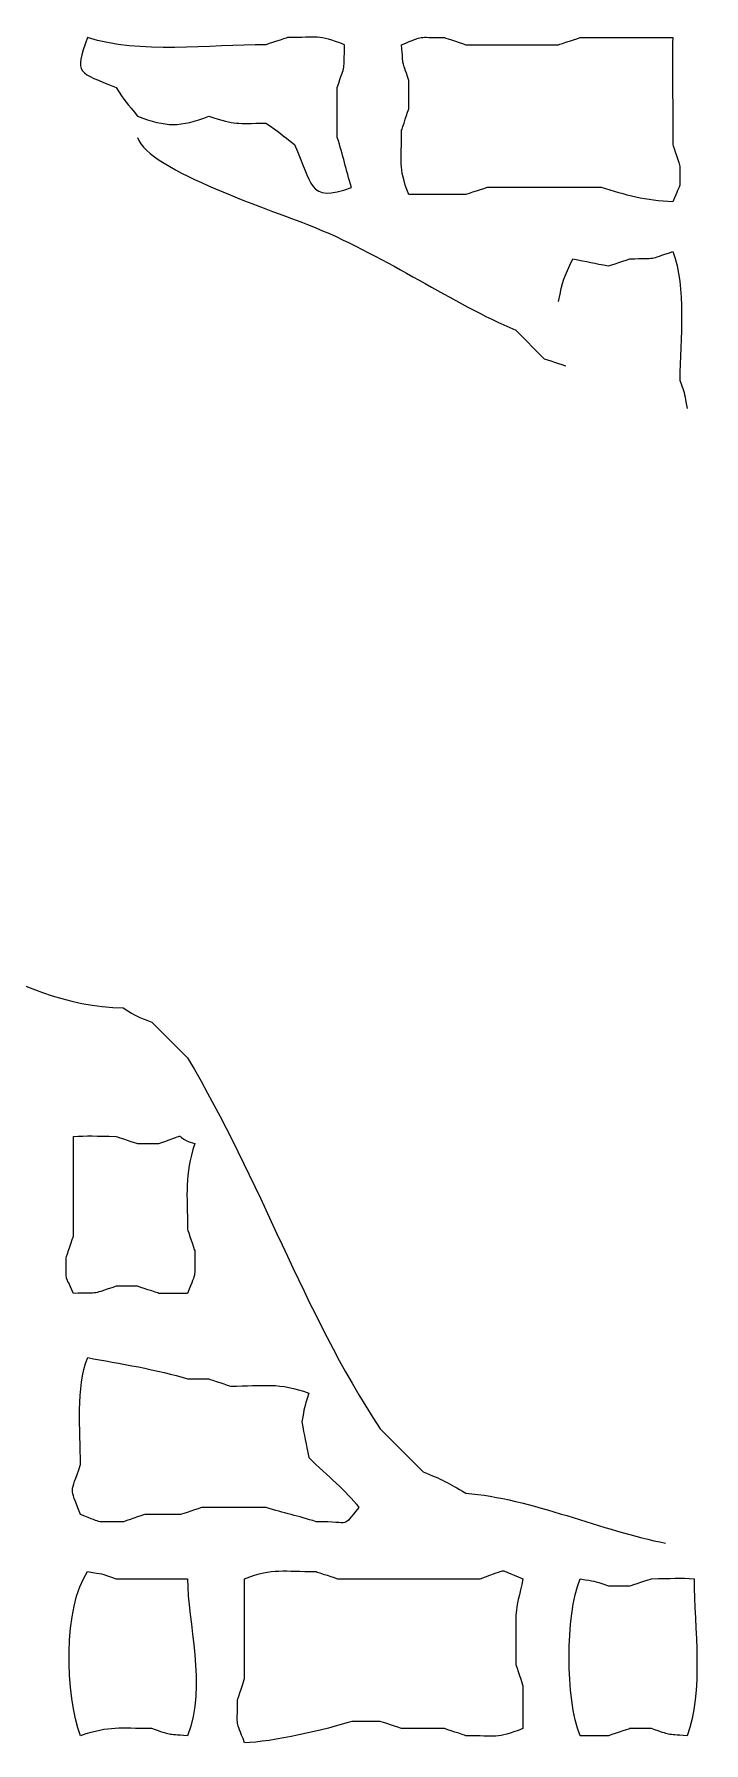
# Model space of a CAD drawing. Header units: millimetres. Extents: x -198 to 206, y -82 to 144.
# Drawn here: x 167.38 to 181.79, y -18.1 to 18.65 of the extents above; entities that cross this region are included whole.
import ezdxf

# ---------------------------------------------------------------- set-up
doc = ezdxf.new("R2010")
doc.units = ezdxf.units.MM
doc.header["$MEASUREMENT"] = 0
doc.layers.add('Ebene 1', color=7, linetype='Continuous')

msp = doc.modelspace()

# ---------------------------------------------------------------- linework, layer by layer
at = {"layer": 'Ebene 1', "color": 1, "lineweight": 18}
for points, knots in [([(169.6068, 16.8867), (169.3919, 17.1583), (169.329, 17.2151), (169.1464, 17.5005), (169.1464, 17.5005), (168.3398, 17.8417), (168.2348, 17.7624), (168.5326, 18.5752), (168.5326, 18.5752), (169.6308, 18.2187), (171.152, 18.4212), (172.369, 18.4212), (172.369, 18.4212), (172.3782, 18.4253), (172.8039, 18.5655), (172.8298, 18.5752), (172.8298, 18.5752), (173.4944, 18.5752), (173.4703, 18.6489), (174.0576, 18.4212), (174.0576, 18.4212), (174.0448, 17.8176), (174.0796, 18.0428), (173.9036, 17.5005), (173.9036, 17.5005), (173.9036, 17.5005), (173.9036, 16.8867), (173.9036, 16.8867), (173.9036, 16.8867), (173.9036, 16.8867), (173.9036, 16.4268), (173.9036, 16.4268), (173.9036, 16.4268), (174.028, 16.0447), (174.0867, 15.7343), (174.2105, 15.352), (174.2105, 15.352), (173.2534, 15.0011), (173.3655, 15.4514), (172.9838, 16.2734), (172.9838, 16.2734), (172.7072, 16.4913), (172.6499, 16.5455), (172.369, 16.7332), (172.369, 16.7332), (171.701, 16.7332), (171.749, 16.6902), (171.1413, 16.8867), (171.1413, 16.8867), (170.5249, 16.6467), (170.2242, 16.6467), (169.6068, 16.8867)], [0, 0, 0, 0, 0.0714286, 0.0714286, 0.0714286, 0.0714286, 0.1428571, 0.1428571, 0.1428571, 0.1428571, 0.2142857, 0.2142857, 0.2142857, 0.2142857, 0.2857143, 0.2857143, 0.2857143, 0.2857143, 0.3571429, 0.3571429, 0.3571429, 0.3571429, 0.4285714, 0.4285714, 0.4285714, 0.4285714, 0.5, 0.5, 0.5, 0.5, 0.5714286, 0.5714286, 0.5714286, 0.5714286, 0.6428571, 0.6428571, 0.6428571, 0.6428571, 0.7142857, 0.7142857, 0.7142857, 0.7142857, 0.7857143, 0.7857143, 0.7857143, 0.7857143, 0.8571429, 0.8571429, 0.8571429, 0.8571429, 1, 1, 1, 1]), ([(181.1182, 18.5761), (181.1182, 18.5761), (179.1231, 18.5755), (179.1231, 18.5755), (179.1231, 18.5755), (179.114, 18.572), (178.6884, 18.4318), (178.6623, 18.4221), (178.6623, 18.4221), (178.6623, 18.4221), (177.2816, 18.4221), (177.2816, 18.4221), (177.2816, 18.4221), (177.2816, 18.4221), (176.6674, 18.4227), (176.6674, 18.4227), (176.6674, 18.4227), (176.6581, 18.4262), (176.2326, 18.5664), (176.2075, 18.5755), (176.2075, 18.5755), (175.5763, 18.5755), (175.8121, 18.6267), (175.2867, 18.4227), (175.2867, 18.4227), (175.3276, 17.8958), (175.2816, 18.1459), (175.4401, 17.6554), (175.4401, 17.6554), (175.4401, 17.6554), (175.4401, 17.0416), (175.4401, 17.0416), (175.4401, 17.0416), (175.4366, 17.0323), (175.2954, 16.6067), (175.2867, 16.5812), (175.2867, 16.5812), (175.2867, 15.9009), (175.2054, 15.8041), (175.4401, 15.1995), (175.4401, 15.1995), (175.4401, 15.1995), (176.6674, 15.1995), (176.6674, 15.1995), (176.6674, 15.1995), (176.6771, 15.2031), (177.1027, 15.3442), (177.1278, 15.3535), (177.1278, 15.3535), (177.1278, 15.3535), (178.5093, 15.3535), (178.5093, 15.3535), (178.5093, 15.3535), (178.5093, 15.3535), (179.1231, 15.3529), (179.1231, 15.3529), (179.1231, 15.3529), (179.1231, 15.3529), (179.5835, 15.3529), (179.5835, 15.3529), (179.5835, 15.3529), (180.09, 15.1893), (180.5417, 15.0588), (181.1182, 15.0465), (181.1182, 15.0465), (181.312, 15.5366), (181.2578, 15.1928), (181.2722, 15.8139), (181.2722, 15.8139), (181.268, 15.8226), (181.1273, 16.2481), (181.1182, 16.2742), (181.1182, 16.2742), (181.1182, 16.6338), (181.1075, 18.5561), (181.1182, 18.5761)], [0, 0, 0, 0, 0.05, 0.05, 0.05, 0.05, 0.1, 0.1, 0.1, 0.1, 0.15, 0.15, 0.15, 0.15, 0.2, 0.2, 0.2, 0.2, 0.25, 0.25, 0.25, 0.25, 0.3, 0.3, 0.3, 0.3, 0.35, 0.35, 0.35, 0.35, 0.4, 0.4, 0.4, 0.4, 0.45, 0.45, 0.45, 0.45, 0.5, 0.5, 0.5, 0.5, 0.55, 0.55, 0.55, 0.55, 0.6, 0.6, 0.6, 0.6, 0.65, 0.65, 0.65, 0.65, 0.7, 0.7, 0.7, 0.7, 0.75, 0.75, 0.75, 0.75, 0.8, 0.8, 0.8, 0.8, 0.85, 0.85, 0.85, 0.85, 0.9, 0.9, 0.9, 0.9, 1, 1, 1, 1]), ([(178.6625, 12.8973), (178.7515, 13.37), (178.7766, 13.4032), (178.9694, 13.8181), (178.9694, 13.8181), (179.2758, 13.7588), (179.4298, 13.7224), (179.7366, 13.6647), (179.7366, 13.6647), (179.7453, 13.6681), (180.1709, 13.8088), (180.197, 13.8181), (180.197, 13.8181), (180.8006, 13.8308), (180.5756, 13.796), (181.1173, 13.9715), (181.1173, 13.9715), (181.4191, 13.1956), (181.2713, 12.0958), (181.2713, 11.2092), (181.2713, 11.2092), (181.4067, 10.8322), (181.3571, 10.9464), (181.4237, 10.5955)], [0, 0, 0, 0, 0.1428571, 0.1428571, 0.1428571, 0.1428571, 0.2857143, 0.2857143, 0.2857143, 0.2857143, 0.4285714, 0.4285714, 0.4285714, 0.4285714, 0.5714286, 0.5714286, 0.5714286, 0.5714286, 0.7142857, 0.7142857, 0.7142857, 0.7142857, 1, 1, 1, 1]), ([(170.8357, -5.2114), (170.2664, -5.0303), (170.8085, -4.9664), (170.0683, -5.2109), (170.0683, -5.2109), (170.0683, -5.2109), (169.6079, -5.2114), (169.6079, -5.2114), (169.6079, -5.2114), (169.5988, -5.2074), (169.1732, -5.0672), (169.1471, -5.0574), (169.1471, -5.0574), (168.7139, -5.0487), (168.521, -5.039), (168.2268, -5.058), (168.2268, -5.058), (168.2268, -5.058), (168.2268, -7.2059), (168.2268, -7.2059), (168.2268, -7.2059), (168.2233, -7.215), (168.0831, -7.6406), (168.0734, -7.6667), (168.0734, -7.6667), (168.0734, -8.2831), (168.0463, -7.9706), (168.2268, -8.4341), (168.2268, -8.4341), (168.8304, -8.4207), (168.606, -8.4561), (169.1471, -8.2801), (169.1471, -8.2801), (169.1471, -8.2801), (169.6079, -8.2801), (169.6079, -8.2801), (169.6079, -8.2801), (169.6166, -8.2841), (170.0424, -8.4243), (170.0683, -8.4341), (170.0683, -8.4341), (170.0683, -8.4341), (170.6817, -8.4335), (170.6817, -8.4335), (170.6817, -8.4335), (170.8858, -7.9087), (170.8357, -8.1435), (170.8357, -7.5127), (170.8357, -7.5127), (170.8316, -7.5036), (170.692, -7.0785), (170.6817, -7.0529), (170.6817, -7.0529), (170.6817, -6.2821), (170.609, -5.9106), (170.8357, -5.2114)], [0, 0, 0, 0, 0.0666667, 0.0666667, 0.0666667, 0.0666667, 0.1333333, 0.1333333, 0.1333333, 0.1333333, 0.2, 0.2, 0.2, 0.2, 0.2666667, 0.2666667, 0.2666667, 0.2666667, 0.3333333, 0.3333333, 0.3333333, 0.3333333, 0.4, 0.4, 0.4, 0.4, 0.4666667, 0.4666667, 0.4666667, 0.4666667, 0.5333333, 0.5333333, 0.5333333, 0.5333333, 0.6, 0.6, 0.6, 0.6, 0.6666667, 0.6666667, 0.6666667, 0.6666667, 0.7333333, 0.7333333, 0.7333333, 0.7333333, 0.8, 0.8, 0.8, 0.8, 0.8666667, 0.8666667, 0.8666667, 0.8666667, 1, 1, 1, 1]), ([(173.2914, -11.9628), (173.2326, -11.6558), (173.1963, -11.5018), (173.1384, -11.1954), (173.1384, -11.1954), (173.2076, -10.8656), (173.1752, -10.9315), (173.2914, -10.5817), (173.2914, -10.5817), (172.6648, -10.3381), (172.3144, -10.4281), (171.6039, -10.4281), (171.6039, -10.4281), (171.5952, -10.4246), (171.1696, -10.2838), (171.1435, -10.2741), (171.1435, -10.2741), (171.1435, -10.2741), (170.6827, -10.2741), (170.6827, -10.2741), (170.6827, -10.2741), (170.0693, -10.0762), (169.1931, -9.9386), (168.5346, -9.8143), (168.5346, -9.8143), (168.2768, -10.4762), (168.3808, -11.3541), (168.3808, -12.1162), (168.3808, -12.1162), (168.1653, -12.7817), (168.1311, -12.5458), (168.3808, -13.1899), (168.3808, -13.1899), (168.9066, -13.3939), (168.6708, -13.3439), (169.302, -13.3439), (169.302, -13.3439), (169.3113, -13.3403), (169.7368, -13.1996), (169.7619, -13.1899), (169.7619, -13.1899), (169.7619, -13.1899), (170.5291, -13.1903), (170.5291, -13.1903), (170.5291, -13.1903), (170.5388, -13.1869), (170.9644, -13.0456), (170.9895, -13.0369), (170.9895, -13.0369), (170.9895, -13.0369), (171.9108, -13.0369), (171.9108, -13.0369), (171.9108, -13.0369), (171.9108, -13.0369), (172.3702, -13.0369), (172.3702, -13.0369), (172.3702, -13.0369), (172.7527, -13.1608), (173.0637, -13.2201), (173.4454, -13.3439), (173.4454, -13.3439), (174.2495, -13.3439), (173.9779, -13.488), (174.3667, -13.0369), (174.3667, -13.0369), (174.0889, -12.6691), (173.7032, -12.3744), (173.2914, -11.9628)], [0, 0, 0, 0, 0.0555556, 0.0555556, 0.0555556, 0.0555556, 0.1111111, 0.1111111, 0.1111111, 0.1111111, 0.1666667, 0.1666667, 0.1666667, 0.1666667, 0.2222222, 0.2222222, 0.2222222, 0.2222222, 0.2777778, 0.2777778, 0.2777778, 0.2777778, 0.3333333, 0.3333333, 0.3333333, 0.3333333, 0.3888889, 0.3888889, 0.3888889, 0.3888889, 0.4444444, 0.4444444, 0.4444444, 0.4444444, 0.5, 0.5, 0.5, 0.5, 0.5555556, 0.5555556, 0.5555556, 0.5555556, 0.6111111, 0.6111111, 0.6111111, 0.6111111, 0.6666667, 0.6666667, 0.6666667, 0.6666667, 0.7222222, 0.7222222, 0.7222222, 0.7222222, 0.7777778, 0.7777778, 0.7777778, 0.7777778, 0.8333333, 0.8333333, 0.8333333, 0.8333333, 0.8888889, 0.8888889, 0.8888889, 0.8888889, 1, 1, 1, 1]), ([(177.8951, -14.5707), (177.2716, -14.3421), (177.6624, -14.3477), (176.975, -14.5707), (176.975, -14.5707), (176.975, -14.5707), (176.5146, -14.5707), (176.5146, -14.5707), (176.5146, -14.5707), (176.5146, -14.5707), (175.4403, -14.5707), (175.4403, -14.5707), (175.4403, -14.5707), (175.4403, -14.5707), (173.9057, -14.5707), (173.9057, -14.5707), (173.9057, -14.5707), (173.897, -14.5673), (173.4715, -14.4266), (173.4454, -14.4173), (173.4454, -14.4173), (172.7497, -14.4173), (172.5282, -14.3314), (171.9108, -14.5707), (171.9108, -14.5707), (171.9108, -14.5707), (171.9108, -16.7192), (171.9108, -16.7192), (171.9108, -16.7192), (171.9068, -16.7285), (171.767, -17.1541), (171.7568, -17.1796), (171.7568, -17.1796), (171.7568, -17.8103), (171.7067, -17.575), (171.9108, -18.0998), (171.9108, -18.0998), (172.4811, -18.0876), (173.6868, -17.8103), (174.2127, -17.6394), (174.2127, -17.6394), (174.2127, -17.6394), (174.8261, -17.64), (174.8261, -17.64), (174.8261, -17.64), (174.8352, -17.6436), (175.2608, -17.7837), (175.2864, -17.7934), (175.2864, -17.7934), (175.2864, -17.7934), (176.2076, -17.7934), (176.2076, -17.7934), (176.2076, -17.7934), (176.2169, -17.797), (176.6425, -17.9376), (176.6686, -17.9469), (176.6686, -17.9469), (177.3325, -17.9469), (177.3079, -18.0216), (177.8951, -17.7934), (177.8951, -17.7934), (177.8951, -17.7934), (177.8951, -16.8726), (177.8951, -16.8726), (177.8951, -16.8726), (177.8911, -16.8635), (177.7514, -16.4379), (177.7421, -16.4122), (177.7421, -16.4122), (177.7421, -16.4122), (177.7421, -15.4915), (177.7421, -15.4915), (177.7421, -15.4915), (177.7421, -15.1232), (177.8312, -14.9109), (177.8951, -14.5707)], [0, 0, 0, 0, 0.05, 0.05, 0.05, 0.05, 0.1, 0.1, 0.1, 0.1, 0.15, 0.15, 0.15, 0.15, 0.2, 0.2, 0.2, 0.2, 0.25, 0.25, 0.25, 0.25, 0.3, 0.3, 0.3, 0.3, 0.35, 0.35, 0.35, 0.35, 0.4, 0.4, 0.4, 0.4, 0.45, 0.45, 0.45, 0.45, 0.5, 0.5, 0.5, 0.5, 0.55, 0.55, 0.55, 0.55, 0.6, 0.6, 0.6, 0.6, 0.65, 0.65, 0.65, 0.65, 0.7, 0.7, 0.7, 0.7, 0.75, 0.75, 0.75, 0.75, 0.8, 0.8, 0.8, 0.8, 0.85, 0.85, 0.85, 0.85, 0.9, 0.9, 0.9, 0.9, 1, 1, 1, 1]), ([(170.6818, -14.5707), (170.6818, -14.5707), (169.1473, -14.5707), (169.1473, -14.5707), (169.1473, -14.5707), (168.7697, -14.4352), (168.8842, -14.4853), (168.5339, -14.4173), (168.5339, -14.4173), (168.008, -15.1545), (168.0531, -17.1053), (168.3799, -17.9469), (168.3799, -17.9469), (169.0413, -17.7326), (169.1912, -17.7934), (169.9145, -17.7934), (169.9145, -17.7934), (170.3651, -17.9427), (170.1963, -17.9095), (170.6818, -17.9469), (170.6818, -17.9469), (171.0993, -16.8716), (170.6818, -15.5002), (170.6818, -14.5707)], [0, 0, 0, 0, 0.1428571, 0.1428571, 0.1428571, 0.1428571, 0.2857143, 0.2857143, 0.2857143, 0.2857143, 0.4285714, 0.4285714, 0.4285714, 0.4285714, 0.5714286, 0.5714286, 0.5714286, 0.5714286, 0.7142857, 0.7142857, 0.7142857, 0.7142857, 1, 1, 1, 1]), ([(181.5787, -14.5707), (181.2851, -14.5523), (181.0922, -14.5616), (180.6575, -14.5713), (180.6575, -14.5713), (180.6488, -14.575), (180.2232, -14.715), (180.1971, -14.7247), (180.1971, -14.7247), (180.1971, -14.7247), (179.7362, -14.7247), (179.7362, -14.7247), (179.7362, -14.7247), (179.3598, -14.5887), (179.4737, -14.6389), (179.1228, -14.5713), (179.1228, -14.5713), (178.8073, -15.3842), (178.8073, -17.1336), (179.1228, -17.9474), (179.1228, -17.9474), (179.1228, -17.9474), (179.7362, -17.9474), (179.7362, -17.9474), (179.7362, -17.9474), (179.7465, -17.9439), (180.1721, -17.8027), (180.1971, -17.7934), (180.1971, -17.7934), (180.1971, -17.7934), (180.6575, -17.794), (180.6575, -17.794), (180.6575, -17.794), (181.1082, -17.9433), (180.9403, -17.9095), (181.4247, -17.9474), (181.4247, -17.9474), (181.7853, -17.0189), (181.5787, -15.6224), (181.5787, -14.5707)], [0, 0, 0, 0, 0.0909091, 0.0909091, 0.0909091, 0.0909091, 0.1818182, 0.1818182, 0.1818182, 0.1818182, 0.2727273, 0.2727273, 0.2727273, 0.2727273, 0.3636364, 0.3636364, 0.3636364, 0.3636364, 0.4545455, 0.4545455, 0.4545455, 0.4545455, 0.5454545, 0.5454545, 0.5454545, 0.5454545, 0.6363636, 0.6363636, 0.6363636, 0.6363636, 0.7272727, 0.7272727, 0.7272727, 0.7272727, 0.8181818, 0.8181818, 0.8181818, 0.8181818, 1, 1, 1, 1])]:
    msp.add_open_spline(points, degree=3, knots=knots, dxfattribs=at)
at = {"layer": 'Ebene 1', "lineweight": 9}
msp.add_open_spline([(169.6068, 16.4266), (169.8354, 15.7115), (172.5752, 14.8424), (173.4432, 14.4833), (173.4432, 14.4833), (174.9947, 13.8408), (176.3754, 12.8602), (177.7401, 12.2827), (177.7401, 12.2827), (177.7401, 12.2827), (178.3539, 11.6689), (178.3539, 11.6689), (178.3539, 11.6689), (178.3626, 11.6653), (178.7882, 11.5252), (178.8143, 11.5155)], degree=3, knots=[0, 0, 0, 0, 0.2, 0.2, 0.2, 0.2, 0.4, 0.4, 0.4, 0.4, 0.6, 0.6, 0.6, 0.6, 1, 1, 1, 1], dxfattribs=at)
at = {"layer": 'Ebene 1', "color": 1, "lineweight": 9}
msp.add_open_spline([(157.7909, 5.8379), (157.9541, 5.2358), (157.7398, 5.6256), (158.2512, 5.0707), (158.2512, 5.0707), (158.417, 4.6583), (158.4815, 4.5345), (158.7122, 4.1493), (158.7122, 4.1493), (158.7628, 3.4818), (158.9674, 3.1304), (159.0186, 2.4612), (159.0186, 2.4612), (159.2499, 2.0766), (159.3138, 1.9529), (159.479, 1.5411), (159.479, 1.5411), (159.479, 1.5411), (160.4003, 0.6203), (160.4003, 0.6203), (160.4003, 0.6203), (160.9511, 0.5165), (161.2314, 0.3134), (161.7808, 0.3134), (161.7808, 0.3134), (161.7808, 0.3134), (162.0878, 0.3134), (162.0878, 0.3134), (162.0878, 0.3134), (162.4802, 0.3134), (162.5185, 0.3579), (162.855, 0.4669), (162.855, 0.4669), (164.979, -0.3848), (166.8573, -2.2423), (169.3008, -2.2953), (169.3008, -2.2953), (169.5981, -2.4851), (169.5971, -2.4724), (169.9146, -2.6023), (169.9146, -2.6023), (169.9146, -2.6023), (170.682, -3.3696), (170.682, -3.3696), (170.682, -3.3696), (172.2871, -6.0505), (173.1184, -8.7402), (174.8247, -11.35), (174.8247, -11.35), (174.8247, -11.35), (175.7461, -12.2702), (175.7461, -12.2702), (175.7461, -12.2702), (176.1579, -12.4359), (176.2817, -12.5004), (176.6662, -12.7306), (176.6662, -12.7306), (178.048, -12.837), (179.6393, -13.5546), (180.9632, -13.8047)], degree=3, knots=[0, 0, 0, 0, 0.0625, 0.0625, 0.0625, 0.0625, 0.125, 0.125, 0.125, 0.125, 0.1875, 0.1875, 0.1875, 0.1875, 0.25, 0.25, 0.25, 0.25, 0.3125, 0.3125, 0.3125, 0.3125, 0.375, 0.375, 0.375, 0.375, 0.4375, 0.4375, 0.4375, 0.4375, 0.5, 0.5, 0.5, 0.5, 0.5625, 0.5625, 0.5625, 0.5625, 0.625, 0.625, 0.625, 0.625, 0.6875, 0.6875, 0.6875, 0.6875, 0.75, 0.75, 0.75, 0.75, 0.8125, 0.8125, 0.8125, 0.8125, 0.875, 0.875, 0.875, 0.875, 1, 1, 1, 1], dxfattribs=at)

doc.saveas('drawing.dxf')
